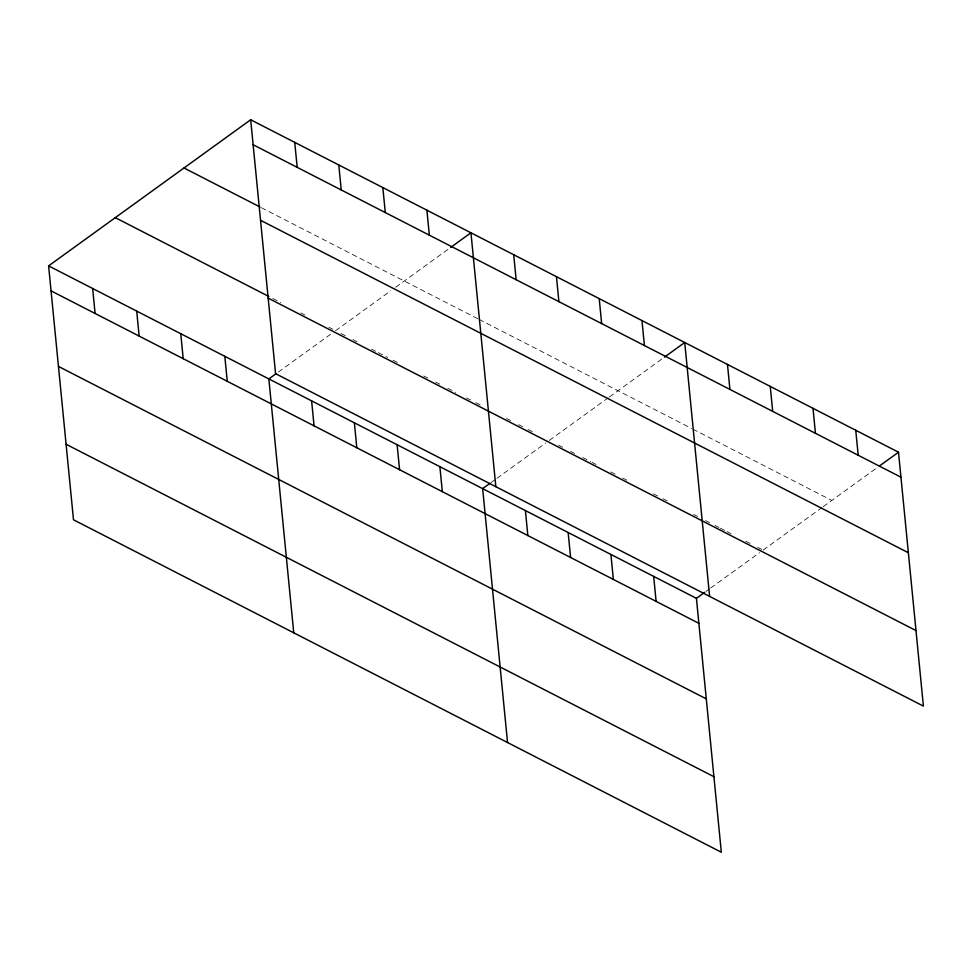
<?xml version="1.0" encoding="UTF-8"?>
<svg xmlns="http://www.w3.org/2000/svg" width="972" height="972" viewBox="0 0 972 972"><rect width="100%" height="100%" fill="white"/><g stroke="black" fill="none" stroke-linecap="round" stroke-linejoin="round"><path stroke-width="0.73" stroke-dasharray="4.86 3.65" d="M278.381 372.033L331.974 333.275M335.547 330.699L390.756 290.774M395.665 287.226L449.501 248.297M490.982 482.598L495.744 479.16M496.935 478.297L545.754 442.989M549.326 440.401L608.217 397.815M609.444 396.928L663.293 358M705.951 591.45L709.524 588.862M710.714 587.999L759.533 552.691M763.105 550.116L821.996 507.53M823.223 506.643L877.072 467.714M261.419 207.716L477.738 318.731M479.075 319.411L691.517 428.433M692.854 429.126L831.813 500.434M272.804 298.501L280.811 302.608M300.834 312.887L304.844 314.94M328.876 327.272L332.874 329.326M340.893 333.445L347.575 336.871M352.921 339.605L356.931 341.67M371.62 349.215L375.629 351.269M378.302 352.642L387.658 357.441M393.004 360.175L399.686 363.613M423.731 375.945L427.741 378.011M435.76 382.118L439.769 384.183M447.776 388.29L455.795 392.409M466.487 397.888L470.497 399.954M475.843 402.687L482.525 406.126M506.57 418.458L510.579 420.524M518.598 424.63L522.608 426.696M527.954 429.43L534.624 432.868M558.681 445.2L562.691 447.266M570.71 451.373L574.719 453.438M582.726 457.545L590.745 461.664M592.082 462.344L596.091 464.397M610.793 471.942L617.475 475.369M622.821 478.115L626.818 480.168M653.548 493.885L657.558 495.939M662.904 498.685L669.574 502.111M693.631 514.455L697.641 516.509M705.66 520.628L709.669 522.681M715.003 525.427L719.013 527.48M720.349 528.173L725.695 530.919M727.032 531.599L731.041 533.652M745.743 541.197L752.425 544.624M757.759 547.37L761.769 549.423"/><path stroke-width="1.46" d="M48.6 265.891L696.426 598.339L721.321 852.237L73.495 519.789L48.6 265.891L250.679 119.763L898.505 452.211L923.4 706.109L275.574 373.661L250.679 119.763M275.999 373.746L268.855 378.922L293.751 632.821M450.692 247.435L470.946 232.794L495.842 486.705M489.791 483.461L482.647 488.624L507.542 742.535M664.484 357.137L684.725 342.496L709.621 596.407M696.426 598.339L704.761 592.3M879.453 465.989L898.505 452.211M253.133 144.743L900.959 477.191M184 167.986L260.083 207.024M260.545 220.292L908.358 552.74M115.291 217.667L268.807 296.448M268.175 298.125L915.989 630.573M51.054 290.871L698.868 623.319M58.454 366.42L706.279 698.868M66.084 444.253L713.91 776.701M855.749 430.268L858.203 455.248M812.993 408.325L815.447 433.318M770.237 386.382L772.691 411.375M727.481 364.439L729.923 389.432M641.97 320.553L644.412 345.546M653.67 576.396L656.112 601.376M599.214 298.623L601.656 323.603M610.914 554.453L613.356 579.433M556.458 276.68L558.9 301.66M568.158 532.51L570.6 557.491M513.702 254.737L516.144 279.717M525.402 510.567L527.845 535.56M426.89 210.183L429.345 235.175M439.879 466.682L442.333 491.674M382.834 187.584L385.289 212.564M397.123 444.739L399.577 469.731M338.791 164.973L341.233 189.965M354.367 422.796L356.821 447.788M294.735 142.362L297.189 167.354M311.611 400.865L314.065 425.845M224.811 356.311L227.254 381.303M180.756 333.7L183.21 358.692M136.7 311.101L139.154 336.081M92.656 288.49L95.098 313.482"/></g></svg>
